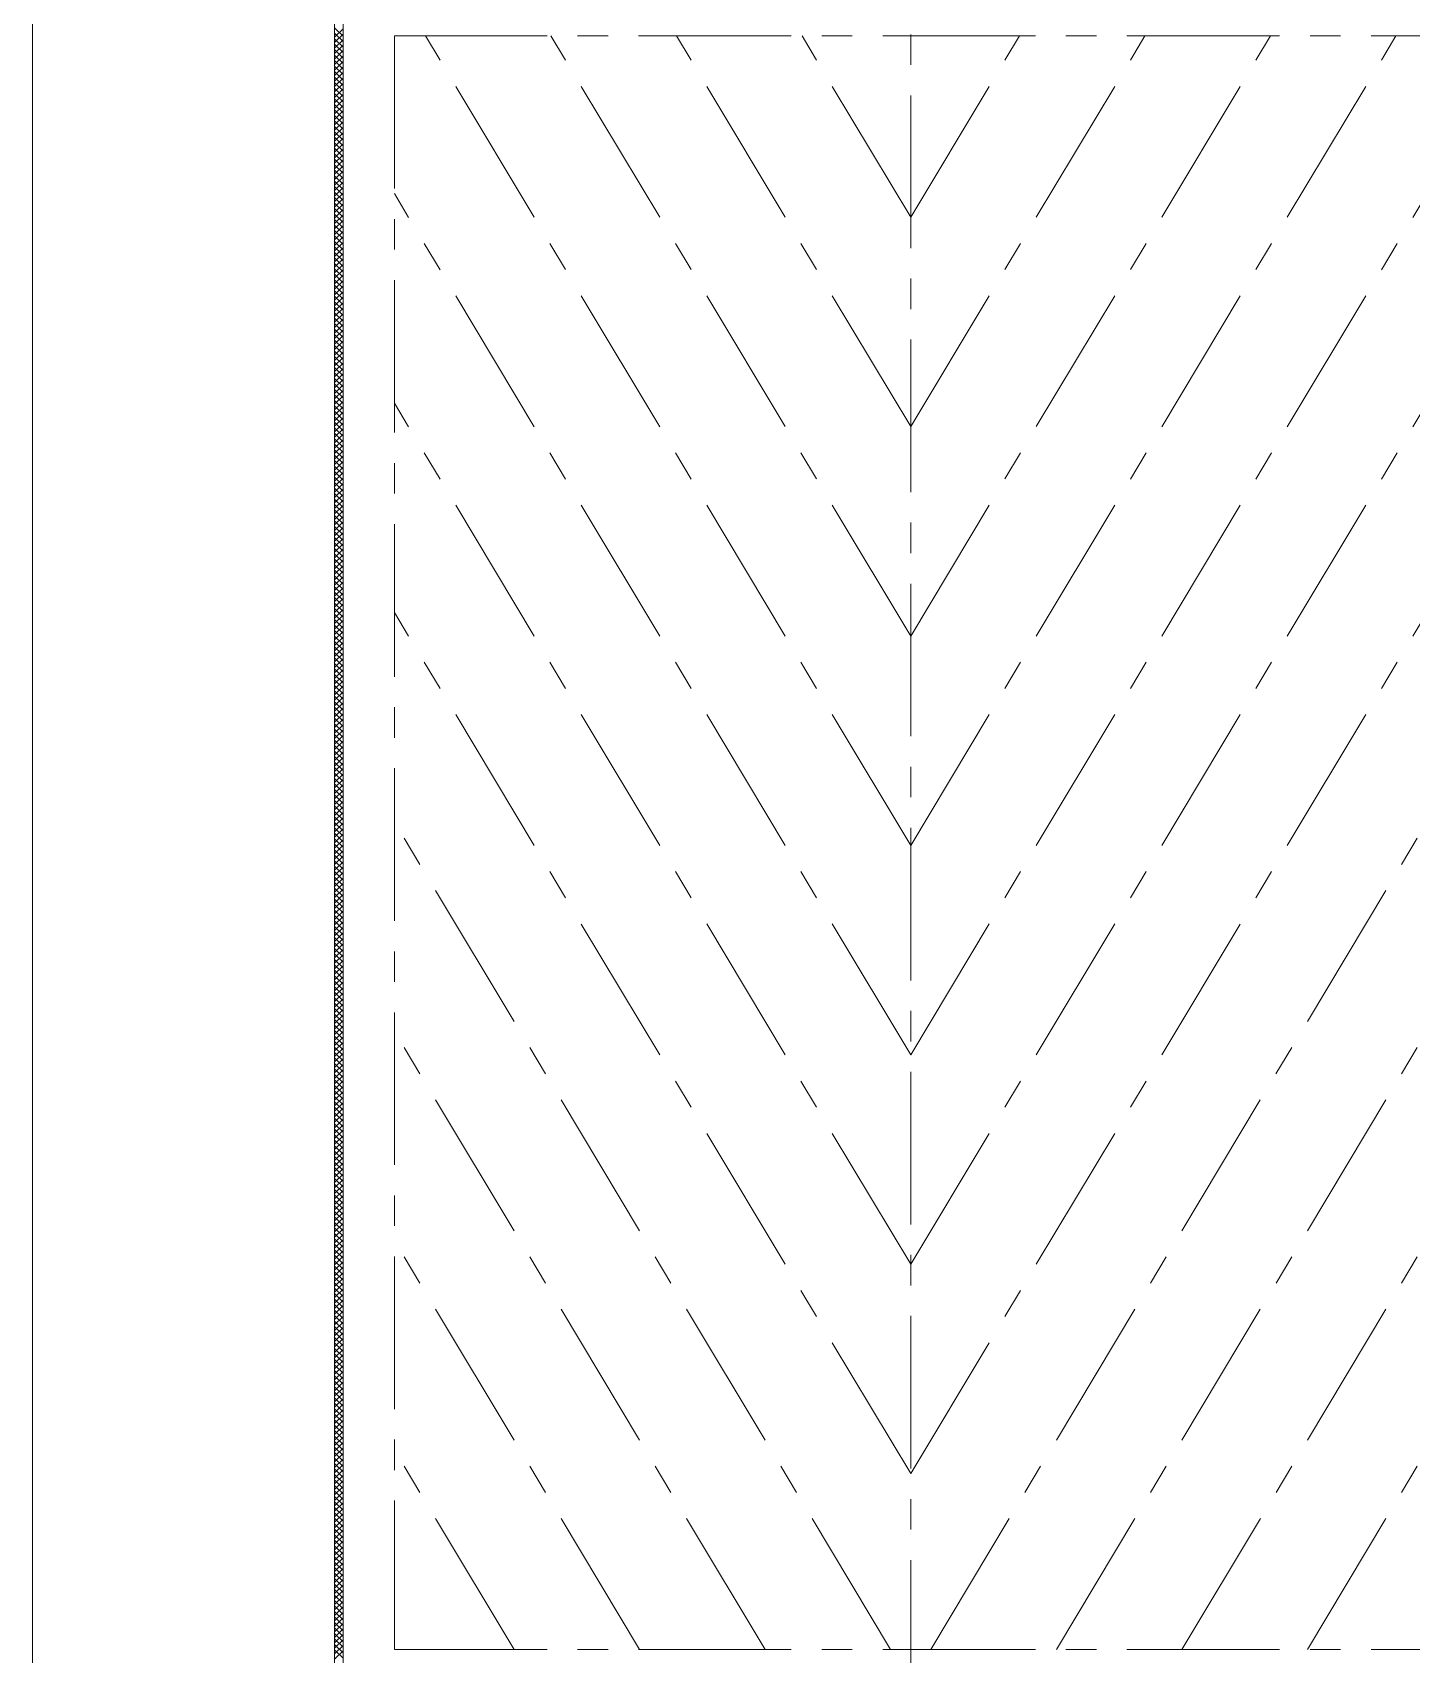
# Model space of a CAD drawing. Header units: millimetres. Extents: x -394 to 6212, y -2458 to 809.
# Drawn here: x 2838.54 to 2861.13, y -1869.96 to -1843.38 of the extents above; entities that cross this region are included whole.
import ezdxf

# ---------------------------------------------------------------- set-up
doc = ezdxf.new("R2010")
doc.units = ezdxf.units.MM
doc.linetypes.add('CENTERX2', pattern=[4, 2.5, -0.5, 0.5, -0.5])
for name, color, linetype, lineweight, true_color in [('1', 1, 'Continuous', 18, 0xff0000), ('2', 2, 'Continuous', 18, 0xffff00), ('3', 3, 'CENTERX2', 18, 0x00ff00)]:
    doc.layers.add(name, color=color, linetype=linetype, lineweight=lineweight, true_color=true_color)

msp = doc.modelspace()

# ---------------------------------------------------------------- linework, layer by layer
at = {"layer": '1'}
for p, q in [((2838.5358, -1823.93368), (2838.5358, -1889.18445)), ((2843.48668, -1841.67451), (2843.48668, -1871.47187)), ((2843.62507, -1842.56899), (2843.62507, -1870.54914))]:
    msp.add_line(p, q, dxfattribs=at)
at = {"layer": '2'}
for p, q in [((2843.62507, -1843.43905), (2843.48668, -1843.30066)), ((2843.48668, -1843.45528), (2843.62507, -1843.31689)), ((2843.62507, -1843.52885), (2843.48668, -1843.39046)), ((2843.48668, -1843.54508), (2843.62507, -1843.40669)), ((2843.62507, -1843.61865), (2843.48668, -1843.48026)), ((2843.48668, -1843.63488), (2843.62507, -1843.49649)), ((2843.62507, -1843.70845), (2843.48668, -1843.57006)), ((2843.48668, -1843.72468), (2843.62507, -1843.58629)), ((2843.62507, -1843.79826), (2843.48668, -1843.65987)), ((2843.48668, -1843.81449), (2843.62507, -1843.6761)), ((2843.62507, -1843.88806), (2843.48668, -1843.74967)), ((2843.48668, -1843.90429), (2843.62507, -1843.7659)), ((2843.62507, -1843.97786), (2843.48668, -1843.83947)), ((2843.48668, -1843.99409), (2843.62507, -1843.8557)), ((2843.62507, -1844.06766), (2843.48668, -1843.92927)), ((2843.48668, -1844.08389), (2843.62507, -1843.9455)), ((2843.62507, -1844.15747), (2843.48668, -1844.01908)), ((2843.48668, -1844.1737), (2843.62507, -1844.03531)), ((2843.62507, -1844.24727), (2843.48668, -1844.10888)), ((2843.48668, -1844.2635), (2843.62507, -1844.12511)), ((2843.62507, -1844.33707), (2843.48668, -1844.19868)), ((2843.48668, -1844.3533), (2843.62507, -1844.21491)), ((2843.62507, -1844.42687), (2843.48668, -1844.28848)), ((2843.48668, -1844.4431), (2843.62507, -1844.30472)), ((2843.62507, -1844.51668), (2843.48668, -1844.37829)), ((2843.48668, -1844.53291), (2843.62507, -1844.39452)), ((2843.62507, -1844.60648), (2843.48668, -1844.46809)), ((2843.48668, -1844.62271), (2843.62507, -1844.48432)), ((2843.62507, -1844.69628), (2843.48668, -1844.55789)), ((2843.48668, -1844.71251), (2843.62507, -1844.57412)), ((2843.62507, -1844.78608), (2843.48668, -1844.64769)), ((2843.48668, -1844.80231), (2843.62507, -1844.66393)), ((2843.62507, -1844.87589), (2843.48668, -1844.7375)), ((2843.48668, -1844.89212), (2843.62507, -1844.75373)), ((2843.62507, -1844.96569), (2843.48668, -1844.8273)), ((2843.48668, -1844.98192), (2843.62507, -1844.84353)), ((2843.62507, -1845.05549), (2843.48668, -1844.9171)), ((2843.48668, -1845.07172), (2843.62507, -1844.93333)), ((2843.62507, -1845.14529), (2843.48668, -1845.0069)), ((2843.48668, -1845.16153), (2843.62507, -1845.02314)), ((2843.62507, -1845.2351), (2843.48668, -1845.09671)), ((2843.48668, -1845.25133), (2843.62507, -1845.11294)), ((2843.62507, -1845.3249), (2843.48668, -1845.18651)), ((2843.48668, -1845.34113), (2843.62507, -1845.20274)), ((2843.62507, -1845.4147), (2843.48668, -1845.27631)), ((2843.48668, -1845.43093), (2843.62507, -1845.29254)), ((2843.62507, -1845.5045), (2843.48668, -1845.36611)), ((2843.48668, -1845.52074), (2843.62507, -1845.38235)), ((2843.62507, -1845.59431), (2843.48668, -1845.45592)), ((2843.48668, -1845.61054), (2843.62507, -1845.47215)), ((2843.62507, -1845.68411), (2843.48668, -1845.54572)), ((2843.48668, -1845.70034), (2843.62507, -1845.56195)), ((2843.62507, -1845.77391), (2843.48668, -1845.63552)), ((2843.48668, -1845.79014), (2843.62507, -1845.65175)), ((2843.62507, -1845.86371), (2843.48668, -1845.72533)), ((2843.48668, -1845.87995), (2843.62507, -1845.74156)), ((2843.62507, -1845.95352), (2843.48668, -1845.81513)), ((2843.48668, -1845.96975), (2843.62507, -1845.83136)), ((2843.62507, -1846.04332), (2843.48668, -1845.90493)), ((2843.48668, -1846.05955), (2843.62507, -1845.92116)), ((2843.62507, -1846.13312), (2843.48668, -1845.99473)), ((2843.48668, -1846.14935), (2843.62507, -1846.01096)), ((2843.62507, -1846.22292), (2843.48668, -1846.08454)), ((2843.48668, -1846.23916), (2843.62507, -1846.10077)), ((2843.62507, -1846.31273), (2843.48668, -1846.17434)), ((2843.48668, -1846.32896), (2843.62507, -1846.19057)), ((2843.62507, -1846.40253), (2843.48668, -1846.26414)), ((2843.48668, -1846.41876), (2843.62507, -1846.28037)), ((2843.62507, -1846.49233), (2843.48668, -1846.35394)), ((2843.48668, -1846.50856), (2843.62507, -1846.37017)), ((2843.62507, -1846.58214), (2843.48668, -1846.44375)), ((2843.48668, -1846.59837), (2843.62507, -1846.45998)), ((2843.62507, -1846.67194), (2843.48668, -1846.53355)), ((2843.48668, -1846.68817), (2843.62507, -1846.54978)), ((2843.62507, -1846.76174), (2843.48668, -1846.62335)), ((2843.48668, -1846.77797), (2843.62507, -1846.63958)), ((2843.62507, -1846.85154), (2843.48668, -1846.71315)), ((2843.48668, -1846.86777), (2843.62507, -1846.72938)), ((2843.62507, -1846.94135), (2843.48668, -1846.80296)), ((2843.48668, -1846.95758), (2843.62507, -1846.81919)), ((2843.62507, -1847.03115), (2843.48668, -1846.89276)), ((2843.48668, -1847.04738), (2843.62507, -1846.90899)), ((2843.62507, -1847.12095), (2843.48668, -1846.98256)), ((2843.48668, -1847.13718), (2843.62507, -1846.99879)), ((2843.62507, -1847.21075), (2843.48668, -1847.07236)), ((2843.48668, -1847.22698), (2843.62507, -1847.08859)), ((2843.62507, -1847.30056), (2843.48668, -1847.16217)), ((2843.48668, -1847.31679), (2843.62507, -1847.1784)), ((2843.62507, -1847.39036), (2843.48668, -1847.25197)), ((2843.48668, -1847.40659), (2843.62507, -1847.2682)), ((2843.62507, -1847.48016), (2843.48668, -1847.34177)), ((2843.48668, -1847.49639), (2843.62507, -1847.358)), ((2843.62507, -1847.56996), (2843.48668, -1847.43157)), ((2843.48668, -1847.58619), (2843.62507, -1847.4478)), ((2843.62507, -1847.65977), (2843.48668, -1847.52138)), ((2843.48668, -1847.676), (2843.62507, -1847.53761)), ((2843.62507, -1847.74957), (2843.48668, -1847.61118)), ((2843.48668, -1847.7658), (2843.62507, -1847.62741)), ((2843.62507, -1847.83937), (2843.48668, -1847.70098)), ((2843.48668, -1847.8556), (2843.62507, -1847.71721)), ((2843.62507, -1847.92917), (2843.48668, -1847.79078)), ((2843.48668, -1847.9454), (2843.62507, -1847.80702)), ((2843.62507, -1848.01898), (2843.48668, -1847.88059)), ((2843.48668, -1848.03521), (2843.62507, -1847.89682)), ((2843.62507, -1848.10878), (2843.48668, -1847.97039)), ((2843.48668, -1848.12501), (2843.62507, -1847.98662)), ((2843.62507, -1848.19858), (2843.48668, -1848.06019)), ((2843.48668, -1848.21481), (2843.62507, -1848.07642)), ((2843.62507, -1848.28838), (2843.48668, -1848.14999)), ((2843.48668, -1848.30461), (2843.62507, -1848.16623)), ((2843.62507, -1848.37819), (2843.48668, -1848.2398)), ((2843.48668, -1848.39442), (2843.62507, -1848.25603)), ((2843.62507, -1848.46799), (2843.48668, -1848.3296)), ((2843.48668, -1848.48422), (2843.62507, -1848.34583)), ((2843.62507, -1848.55779), (2843.48668, -1848.4194)), ((2843.48668, -1848.57402), (2843.62507, -1848.43563)), ((2843.62507, -1848.64759), (2843.48668, -1848.5092)), ((2843.48668, -1848.66383), (2843.62507, -1848.52544)), ((2843.62507, -1848.7374), (2843.48668, -1848.59901)), ((2843.48668, -1848.75363), (2843.62507, -1848.61524)), ((2843.62507, -1848.8272), (2843.48668, -1848.68881)), ((2843.48668, -1848.84343), (2843.62507, -1848.70504)), ((2843.62507, -1848.917), (2843.48668, -1848.77861)), ((2843.48668, -1848.93323), (2843.62507, -1848.79484)), ((2843.62507, -1849.0068), (2843.48668, -1848.86841)), ((2843.48668, -1849.02304), (2843.62507, -1848.88465)), ((2843.62507, -1849.09661), (2843.48668, -1848.95822)), ((2843.48668, -1849.11284), (2843.62507, -1848.97445)), ((2843.62507, -1849.18641), (2843.48668, -1849.04802)), ((2843.48668, -1849.20264), (2843.62507, -1849.06425)), ((2843.62507, -1849.27621), (2843.48668, -1849.13782)), ((2843.48668, -1849.29244), (2843.62507, -1849.15405)), ((2843.62507, -1849.36601), (2843.48668, -1849.22763)), ((2843.48668, -1849.38225), (2843.62507, -1849.24386)), ((2843.62507, -1849.45582), (2843.48668, -1849.31743)), ((2843.48668, -1849.47205), (2843.62507, -1849.33366)), ((2843.62507, -1849.54562), (2843.48668, -1849.40723)), ((2843.48668, -1849.56185), (2843.62507, -1849.42346)), ((2843.62507, -1849.63542), (2843.48668, -1849.49703)), ((2843.48668, -1849.65165), (2843.62507, -1849.51326)), ((2843.62507, -1849.72522), (2843.48668, -1849.58684)), ((2843.48668, -1849.74146), (2843.62507, -1849.60307)), ((2843.62507, -1849.81503), (2843.48668, -1849.67664)), ((2843.48668, -1849.83126), (2843.62507, -1849.69287)), ((2843.62507, -1849.90483), (2843.48668, -1849.76644)), ((2843.48668, -1849.92106), (2843.62507, -1849.78267)), ((2843.62507, -1849.99463), (2843.48668, -1849.85624)), ((2843.48668, -1850.01086), (2843.62507, -1849.87247)), ((2843.62507, -1850.08444), (2843.48668, -1849.94605)), ((2843.48668, -1850.10067), (2843.62507, -1849.96228)), ((2843.62507, -1850.17424), (2843.48668, -1850.03585)), ((2843.48668, -1850.19047), (2843.62507, -1850.05208)), ((2843.62507, -1850.26404), (2843.48668, -1850.12565)), ((2843.48668, -1850.28027), (2843.62507, -1850.14188)), ((2843.62507, -1850.35384), (2843.48668, -1850.21545)), ((2843.48668, -1850.37007), (2843.62507, -1850.23168)), ((2843.62507, -1850.44365), (2843.48668, -1850.30526)), ((2843.48668, -1850.45988), (2843.62507, -1850.32149)), ((2843.62507, -1850.53345), (2843.48668, -1850.39506)), ((2843.48668, -1850.54968), (2843.62507, -1850.41129)), ((2843.62507, -1850.62325), (2843.48668, -1850.48486)), ((2843.48668, -1850.63948), (2843.62507, -1850.50109)), ((2843.62507, -1850.71305), (2843.48668, -1850.57466)), ((2843.48668, -1850.72928), (2843.62507, -1850.59089)), ((2843.62507, -1850.80286), (2843.48668, -1850.66447)), ((2843.48668, -1850.81909), (2843.62507, -1850.6807)), ((2843.62507, -1850.89266), (2843.48668, -1850.75427)), ((2843.48668, -1850.90889), (2843.62507, -1850.7705)), ((2843.62507, -1850.98246), (2843.48668, -1850.84407)), ((2843.48668, -1850.99869), (2843.62507, -1850.8603)), ((2843.62507, -1851.07226), (2843.48668, -1850.93387)), ((2843.48668, -1851.08849), (2843.62507, -1850.9501)), ((2843.62507, -1851.16207), (2843.48668, -1851.02368)), ((2843.48668, -1851.1783), (2843.62507, -1851.03991)), ((2843.62507, -1851.25187), (2843.48668, -1851.11348)), ((2843.48668, -1851.2681), (2843.62507, -1851.12971)), ((2843.62507, -1851.34167), (2843.48668, -1851.20328)), ((2843.48668, -1851.3579), (2843.62507, -1851.21951)), ((2843.62507, -1851.43147), (2843.48668, -1851.29308)), ((2843.48668, -1851.4477), (2843.62507, -1851.30931)), ((2843.62507, -1851.52128), (2843.48668, -1851.38289)), ((2843.48668, -1851.53751), (2843.62507, -1851.39912)), ((2843.62507, -1851.61108), (2843.48668, -1851.47269)), ((2843.48668, -1851.62731), (2843.62507, -1851.48892)), ((2843.62507, -1851.70088), (2843.48668, -1851.56249)), ((2843.48668, -1851.71711), (2843.62507, -1851.57872)), ((2843.62507, -1851.79068), (2843.48668, -1851.65229)), ((2843.48668, -1851.80691), (2843.62507, -1851.66853)), ((2843.62507, -1851.88049), (2843.48668, -1851.7421)), ((2843.48668, -1851.89672), (2843.62507, -1851.75833)), ((2843.62507, -1851.97029), (2843.48668, -1851.8319)), ((2843.48668, -1851.98652), (2843.62507, -1851.84813)), ((2843.62507, -1852.06009), (2843.48668, -1851.9217)), ((2843.48668, -1852.07632), (2843.62507, -1851.93793)), ((2843.62507, -1852.14989), (2843.48668, -1852.0115)), ((2843.48668, -1852.16612), (2843.62507, -1852.02774)), ((2843.62507, -1852.2397), (2843.48668, -1852.10131)), ((2843.48668, -1852.25593), (2843.62507, -1852.11754)), ((2843.62507, -1852.3295), (2843.48668, -1852.19111)), ((2843.48668, -1852.34573), (2843.62507, -1852.20734)), ((2843.62507, -1852.4193), (2843.48668, -1852.28091)), ((2843.48668, -1852.43553), (2843.62507, -1852.29714)), ((2843.62507, -1852.5091), (2843.48668, -1852.37071)), ((2843.48668, -1852.52534), (2843.62507, -1852.38695)), ((2843.62507, -1852.59891), (2843.48668, -1852.46052)), ((2843.48668, -1852.61514), (2843.62507, -1852.47675)), ((2843.62507, -1852.68871), (2843.48668, -1852.55032)), ((2843.48668, -1852.70494), (2843.62507, -1852.56655)), ((2843.62507, -1852.77851), (2843.48668, -1852.64012)), ((2843.48668, -1852.79474), (2843.62507, -1852.65635)), ((2843.62507, -1852.86831), (2843.48668, -1852.72992)), ((2843.48668, -1852.88455), (2843.62507, -1852.74616)), ((2843.62507, -1852.95812), (2843.48668, -1852.81973)), ((2843.48668, -1852.97435), (2843.62507, -1852.83596)), ((2843.62507, -1853.04792), (2843.48668, -1852.90953)), ((2843.48668, -1853.06415), (2843.62507, -1852.92576)), ((2843.62507, -1853.13772), (2843.48668, -1852.99933)), ((2843.48668, -1853.15395), (2843.62507, -1853.01556)), ((2843.62507, -1853.22752), (2843.48668, -1853.08914)), ((2843.48668, -1853.24376), (2843.62507, -1853.10537)), ((2843.62507, -1853.31733), (2843.48668, -1853.17894)), ((2843.48668, -1853.33356), (2843.62507, -1853.19517)), ((2843.62507, -1853.40713), (2843.48668, -1853.26874)), ((2843.48668, -1853.42336), (2843.62507, -1853.28497)), ((2843.62507, -1853.49693), (2843.48668, -1853.35854)), ((2843.48668, -1853.51316), (2843.62507, -1853.37477)), ((2843.62507, -1853.58673), (2843.48668, -1853.44835)), ((2843.48668, -1853.60297), (2843.62507, -1853.46458)), ((2843.62507, -1853.67654), (2843.48668, -1853.53815)), ((2843.48668, -1853.69277), (2843.62507, -1853.55438)), ((2843.62507, -1853.76634), (2843.48668, -1853.62795)), ((2843.48668, -1853.78257), (2843.62507, -1853.64418)), ((2843.62507, -1853.85614), (2843.48668, -1853.71775)), ((2843.48668, -1853.87237), (2843.62507, -1853.73398)), ((2843.62507, -1853.94595), (2843.48668, -1853.80756)), ((2843.48668, -1853.96218), (2843.62507, -1853.82379)), ((2843.62507, -1854.03575), (2843.48668, -1853.89736)), ((2843.48668, -1854.05198), (2843.62507, -1853.91359)), ((2843.62507, -1854.12555), (2843.48668, -1853.98716)), ((2843.48668, -1854.14178), (2843.62507, -1854.00339)), ((2843.62507, -1854.21535), (2843.48668, -1854.07696)), ((2843.48668, -1854.23158), (2843.62507, -1854.09319)), ((2843.62507, -1854.30516), (2843.48668, -1854.16677)), ((2843.48668, -1854.32139), (2843.62507, -1854.183)), ((2843.62507, -1854.39496), (2843.48668, -1854.25657)), ((2843.48668, -1854.41119), (2843.62507, -1854.2728)), ((2843.62507, -1854.48476), (2843.48668, -1854.34637)), ((2843.48668, -1854.50099), (2843.62507, -1854.3626)), ((2843.62507, -1854.57456), (2843.48668, -1854.43617)), ((2843.48668, -1854.59079), (2843.62507, -1854.4524)), ((2843.62507, -1854.66437), (2843.48668, -1854.52598)), ((2843.48668, -1854.6806), (2843.62507, -1854.54221)), ((2843.62507, -1854.75417), (2843.48668, -1854.61578)), ((2843.48668, -1854.7704), (2843.62507, -1854.63201)), ((2843.62507, -1854.84397), (2843.48668, -1854.70558)), ((2843.48668, -1854.8602), (2843.62507, -1854.72181)), ((2843.62507, -1854.93377), (2843.48668, -1854.79538)), ((2843.48668, -1854.95), (2843.62507, -1854.81161)), ((2843.62507, -1855.02358), (2843.48668, -1854.88519)), ((2843.48668, -1855.03981), (2843.62507, -1854.90142)), ((2843.62507, -1855.11338), (2843.48668, -1854.97499)), ((2843.48668, -1855.12961), (2843.62507, -1854.99122)), ((2843.62507, -1855.20318), (2843.48668, -1855.06479)), ((2843.48668, -1855.21941), (2843.62507, -1855.08102)), ((2843.62507, -1855.29298), (2843.48668, -1855.15459)), ((2843.48668, -1855.30921), (2843.62507, -1855.17083)), ((2843.62507, -1855.38279), (2843.48668, -1855.2444)), ((2843.48668, -1855.39902), (2843.62507, -1855.26063)), ((2843.62507, -1855.47259), (2843.48668, -1855.3342)), ((2843.48668, -1855.48882), (2843.62507, -1855.35043)), ((2843.62507, -1855.56239), (2843.48668, -1855.424)), ((2843.48668, -1855.57862), (2843.62507, -1855.44023)), ((2843.62507, -1855.65219), (2843.48668, -1855.5138)), ((2843.48668, -1855.66842), (2843.62507, -1855.53004)), ((2843.62507, -1855.742), (2843.48668, -1855.60361)), ((2843.48668, -1855.75823), (2843.62507, -1855.61984)), ((2843.62507, -1855.8318), (2843.48668, -1855.69341)), ((2843.48668, -1855.84803), (2843.62507, -1855.70964)), ((2843.62507, -1855.9216), (2843.48668, -1855.78321)), ((2843.48668, -1855.93783), (2843.62507, -1855.79944)), ((2843.62507, -1856.0114), (2843.48668, -1855.87301)), ((2843.48668, -1856.02764), (2843.62507, -1855.88925)), ((2843.62507, -1856.10121), (2843.48668, -1855.96282)), ((2843.48668, -1856.11744), (2843.62507, -1855.97905)), ((2843.62507, -1856.19101), (2843.48668, -1856.05262)), ((2843.48668, -1856.20724), (2843.62507, -1856.06885)), ((2843.62507, -1856.28081), (2843.48668, -1856.14242)), ((2843.48668, -1856.29704), (2843.62507, -1856.15865)), ((2843.62507, -1856.37061), (2843.48668, -1856.23222)), ((2843.48668, -1856.38685), (2843.62507, -1856.24846)), ((2843.62507, -1856.46042), (2843.48668, -1856.32203)), ((2843.48668, -1856.47665), (2843.62507, -1856.33826)), ((2843.62507, -1856.55022), (2843.48668, -1856.41183)), ((2843.48668, -1856.56645), (2843.62507, -1856.42806)), ((2843.62507, -1856.64002), (2843.48668, -1856.50163)), ((2843.48668, -1856.65625), (2843.62507, -1856.51786)), ((2843.62507, -1856.72982), (2843.48668, -1856.59144)), ((2843.48668, -1856.74606), (2843.62507, -1856.60767)), ((2843.62507, -1856.81963), (2843.48668, -1856.68124)), ((2843.48668, -1856.83586), (2843.62507, -1856.69747)), ((2843.62507, -1856.90943), (2843.48668, -1856.77104)), ((2843.48668, -1856.92566), (2843.62507, -1856.78727)), ((2843.62507, -1856.99923), (2843.48668, -1856.86084)), ((2843.48668, -1857.01546), (2843.62507, -1856.87707)), ((2843.62507, -1857.08903), (2843.48668, -1856.95065)), ((2843.48668, -1857.10527), (2843.62507, -1856.96688)), ((2843.62507, -1857.17884), (2843.48668, -1857.04045)), ((2843.48668, -1857.19507), (2843.62507, -1857.05668)), ((2843.62507, -1857.26864), (2843.48668, -1857.13025)), ((2843.48668, -1857.28487), (2843.62507, -1857.14648)), ((2843.62507, -1857.35844), (2843.48668, -1857.22005)), ((2843.48668, -1857.37467), (2843.62507, -1857.23628)), ((2843.62507, -1857.44825), (2843.48668, -1857.30986)), ((2843.48668, -1857.46448), (2843.62507, -1857.32609)), ((2843.62507, -1857.53805), (2843.48668, -1857.39966)), ((2843.48668, -1857.55428), (2843.62507, -1857.41589)), ((2843.62507, -1857.62785), (2843.48668, -1857.48946)), ((2843.48668, -1857.64408), (2843.62507, -1857.50569)), ((2843.62507, -1857.71765), (2843.48668, -1857.57926)), ((2843.48668, -1857.73388), (2843.62507, -1857.59549)), ((2843.62507, -1857.80746), (2843.48668, -1857.66907)), ((2843.48668, -1857.82369), (2843.62507, -1857.6853)), ((2843.62507, -1857.89726), (2843.48668, -1857.75887)), ((2843.48668, -1857.91349), (2843.62507, -1857.7751)), ((2843.62507, -1857.98706), (2843.48668, -1857.84867)), ((2843.48668, -1858.00329), (2843.62507, -1857.8649)), ((2843.62507, -1858.07686), (2843.48668, -1857.93847)), ((2843.48668, -1858.09309), (2843.62507, -1857.9547)), ((2843.62507, -1858.16667), (2843.48668, -1858.02828)), ((2843.48668, -1858.1829), (2843.62507, -1858.04451)), ((2843.62507, -1858.25647), (2843.48668, -1858.11808)), ((2843.48668, -1858.2727), (2843.62507, -1858.13431)), ((2843.62507, -1858.34627), (2843.48668, -1858.20788)), ((2843.48668, -1858.3625), (2843.62507, -1858.22411)), ((2843.62507, -1858.43607), (2843.48668, -1858.29768)), ((2843.48668, -1858.4523), (2843.62507, -1858.31391)), ((2843.62507, -1858.52588), (2843.48668, -1858.38749)), ((2843.48668, -1858.54211), (2843.62507, -1858.40372)), ((2843.62507, -1858.61568), (2843.48668, -1858.47729)), ((2843.48668, -1858.63191), (2843.62507, -1858.49352)), ((2843.62507, -1858.70548), (2843.48668, -1858.56709)), ((2843.48668, -1858.72171), (2843.62507, -1858.58332)), ((2843.62507, -1858.79528), (2843.48668, -1858.65689)), ((2843.48668, -1858.81151), (2843.62507, -1858.67312)), ((2843.62507, -1858.88509), (2843.48668, -1858.7467)), ((2843.48668, -1858.90132), (2843.62507, -1858.76293)), ((2843.62507, -1858.97489), (2843.48668, -1858.8365)), ((2843.48668, -1858.99112), (2843.62507, -1858.85273)), ((2843.62507, -1859.06469), (2843.48668, -1858.9263)), ((2843.48668, -1859.08092), (2843.62507, -1858.94253)), ((2843.62507, -1859.15449), (2843.48668, -1859.0161)), ((2843.48668, -1859.17072), (2843.62507, -1859.03234)), ((2843.62507, -1859.2443), (2843.48668, -1859.10591)), ((2843.48668, -1859.26053), (2843.62507, -1859.12214)), ((2843.62507, -1859.3341), (2843.48668, -1859.19571)), ((2843.48668, -1859.35033), (2843.62507, -1859.21194)), ((2843.62507, -1859.4239), (2843.48668, -1859.28551)), ((2843.48668, -1859.44013), (2843.62507, -1859.30174)), ((2843.62507, -1859.5137), (2843.48668, -1859.37531)), ((2843.48668, -1859.52993), (2843.62507, -1859.39155)), ((2843.62507, -1859.60351), (2843.48668, -1859.46512)), ((2843.48668, -1859.61974), (2843.62507, -1859.48135)), ((2843.62507, -1859.69331), (2843.48668, -1859.55492)), ((2843.48668, -1859.70954), (2843.62507, -1859.57115)), ((2843.62507, -1859.78311), (2843.48668, -1859.64472)), ((2843.48668, -1859.79934), (2843.62507, -1859.66095)), ((2843.62507, -1859.87291), (2843.48668, -1859.73452)), ((2843.48668, -1859.88915), (2843.62507, -1859.75076)), ((2843.62507, -1859.96272), (2843.48668, -1859.82433)), ((2843.48668, -1859.97895), (2843.62507, -1859.84056)), ((2843.62507, -1860.05252), (2843.48668, -1859.91413)), ((2843.48668, -1860.06875), (2843.62507, -1859.93036)), ((2843.62507, -1860.14232), (2843.48668, -1860.00393)), ((2843.48668, -1860.15855), (2843.62507, -1860.02016)), ((2843.62507, -1860.23212), (2843.48668, -1860.09373)), ((2843.48668, -1860.24836), (2843.62507, -1860.10997)), ((2843.62507, -1860.32193), (2843.48668, -1860.18354)), ((2843.48668, -1860.33816), (2843.62507, -1860.19977)), ((2843.62507, -1860.41173), (2843.48668, -1860.27334)), ((2843.48668, -1860.42796), (2843.62507, -1860.28957)), ((2843.62507, -1860.50153), (2843.48668, -1860.36314)), ((2843.48668, -1860.51776), (2843.62507, -1860.37937)), ((2843.62507, -1860.59133), (2843.48668, -1860.45295)), ((2843.48668, -1860.60757), (2843.62507, -1860.46918)), ((2843.62507, -1860.68114), (2843.48668, -1860.54275)), ((2843.48668, -1860.69737), (2843.62507, -1860.55898)), ((2843.62507, -1860.77094), (2843.48668, -1860.63255)), ((2843.48668, -1860.78717), (2843.62507, -1860.64878)), ((2843.62507, -1860.86074), (2843.48668, -1860.72235)), ((2843.48668, -1860.87697), (2843.62507, -1860.73858)), ((2843.62507, -1860.95054), (2843.48668, -1860.81216)), ((2843.48668, -1860.96678), (2843.62507, -1860.82839)), ((2843.62507, -1861.04035), (2843.48668, -1860.90196)), ((2843.48668, -1861.05658), (2843.62507, -1860.91819)), ((2843.62507, -1861.13015), (2843.48668, -1860.99176)), ((2843.48668, -1861.14638), (2843.62507, -1861.00799)), ((2843.62507, -1861.21995), (2843.48668, -1861.08156)), ((2843.48668, -1861.23618), (2843.62507, -1861.09779)), ((2843.62507, -1861.30976), (2843.48668, -1861.17137)), ((2843.48668, -1861.32599), (2843.62507, -1861.1876)), ((2843.62507, -1861.39956), (2843.48668, -1861.26117)), ((2843.48668, -1861.41579), (2843.62507, -1861.2774)), ((2843.62507, -1861.48936), (2843.48668, -1861.35097)), ((2843.48668, -1861.50559), (2843.62507, -1861.3672)), ((2843.62507, -1861.57916), (2843.48668, -1861.44077)), ((2843.48668, -1861.59539), (2843.62507, -1861.457)), ((2843.62507, -1861.66897), (2843.48668, -1861.53058)), ((2843.48668, -1861.6852), (2843.62507, -1861.54681)), ((2843.62507, -1861.75877), (2843.48668, -1861.62038)), ((2843.48668, -1861.775), (2843.62507, -1861.63661)), ((2843.62507, -1861.84857), (2843.48668, -1861.71018)), ((2843.48668, -1861.8648), (2843.62507, -1861.72641)), ((2843.62507, -1861.93837), (2843.48668, -1861.79998)), ((2843.48668, -1861.9546), (2843.62507, -1861.81621)), ((2843.62507, -1862.02818), (2843.48668, -1861.88979)), ((2843.48668, -1862.04441), (2843.62507, -1861.90602)), ((2843.62507, -1862.11798), (2843.48668, -1861.97959)), ((2843.48668, -1862.13421), (2843.62507, -1861.99582)), ((2843.62507, -1862.20778), (2843.48668, -1862.06939)), ((2843.48668, -1862.22401), (2843.62507, -1862.08562)), ((2843.62507, -1862.29758), (2843.48668, -1862.15919)), ((2843.48668, -1862.31381), (2843.62507, -1862.17542)), ((2843.62507, -1862.38739), (2843.48668, -1862.249)), ((2843.48668, -1862.40362), (2843.62507, -1862.26523)), ((2843.62507, -1862.47719), (2843.48668, -1862.3388)), ((2843.48668, -1862.49342), (2843.62507, -1862.35503)), ((2843.62507, -1862.56699), (2843.48668, -1862.4286)), ((2843.48668, -1862.58322), (2843.62507, -1862.44483)), ((2843.62507, -1862.65679), (2843.48668, -1862.5184)), ((2843.48668, -1862.67302), (2843.62507, -1862.53464)), ((2843.62507, -1862.7466), (2843.48668, -1862.60821)), ((2843.48668, -1862.76283), (2843.62507, -1862.62444)), ((2843.62507, -1862.8364), (2843.48668, -1862.69801)), ((2843.48668, -1862.85263), (2843.62507, -1862.71424)), ((2843.62507, -1862.9262), (2843.48668, -1862.78781)), ((2843.48668, -1862.94243), (2843.62507, -1862.80404)), ((2843.62507, -1863.016), (2843.48668, -1862.87761)), ((2843.48668, -1863.03223), (2843.62507, -1862.89385)), ((2843.62507, -1863.10581), (2843.48668, -1862.96742)), ((2843.48668, -1863.12204), (2843.62507, -1862.98365)), ((2843.62507, -1863.19561), (2843.48668, -1863.05722)), ((2843.48668, -1863.21184), (2843.62507, -1863.07345)), ((2843.62507, -1863.28541), (2843.48668, -1863.14702)), ((2843.48668, -1863.30164), (2843.62507, -1863.16325)), ((2843.62507, -1863.37521), (2843.48668, -1863.23682)), ((2843.48668, -1863.39145), (2843.62507, -1863.25306)), ((2843.62507, -1863.46502), (2843.48668, -1863.32663)), ((2843.48668, -1863.48125), (2843.62507, -1863.34286)), ((2843.62507, -1863.55482), (2843.48668, -1863.41643)), ((2843.48668, -1863.57105), (2843.62507, -1863.43266)), ((2843.62507, -1863.64462), (2843.48668, -1863.50623)), ((2843.48668, -1863.66085), (2843.62507, -1863.52246)), ((2843.62507, -1863.73442), (2843.48668, -1863.59603)), ((2843.48668, -1863.75066), (2843.62507, -1863.61227)), ((2843.62507, -1863.82423), (2843.48668, -1863.68584)), ((2843.48668, -1863.84046), (2843.62507, -1863.70207)), ((2843.62507, -1863.91403), (2843.48668, -1863.77564)), ((2843.48668, -1863.93026), (2843.62507, -1863.79187)), ((2843.62507, -1864.00383), (2843.48668, -1863.86544)), ((2843.48668, -1864.02006), (2843.62507, -1863.88167)), ((2843.62507, -1864.09363), (2843.48668, -1863.95525)), ((2843.48668, -1864.10987), (2843.62507, -1863.97148)), ((2843.62507, -1864.18344), (2843.48668, -1864.04505)), ((2843.48668, -1864.19967), (2843.62507, -1864.06128)), ((2843.62507, -1864.27324), (2843.48668, -1864.13485)), ((2843.48668, -1864.28947), (2843.62507, -1864.15108)), ((2843.62507, -1864.36304), (2843.48668, -1864.22465)), ((2843.48668, -1864.37927), (2843.62507, -1864.24088)), ((2843.62507, -1864.45284), (2843.48668, -1864.31446)), ((2843.48668, -1864.46908), (2843.62507, -1864.33069)), ((2843.62507, -1864.54265), (2843.48668, -1864.40426)), ((2843.48668, -1864.55888), (2843.62507, -1864.42049)), ((2843.62507, -1864.63245), (2843.48668, -1864.49406)), ((2843.48668, -1864.64868), (2843.62507, -1864.51029)), ((2843.62507, -1864.72225), (2843.48668, -1864.58386)), ((2843.48668, -1864.73848), (2843.62507, -1864.60009)), ((2843.62507, -1864.81206), (2843.48668, -1864.67367)), ((2843.48668, -1864.82829), (2843.62507, -1864.6899)), ((2843.62507, -1864.90186), (2843.48668, -1864.76347)), ((2843.48668, -1864.91809), (2843.62507, -1864.7797)), ((2843.62507, -1864.99166), (2843.48668, -1864.85327)), ((2843.48668, -1865.00789), (2843.62507, -1864.8695)), ((2843.62507, -1865.08146), (2843.48668, -1864.94307)), ((2843.48668, -1865.09769), (2843.62507, -1864.9593)), ((2843.62507, -1865.17127), (2843.48668, -1865.03288)), ((2843.48668, -1865.1875), (2843.62507, -1865.04911)), ((2843.62507, -1865.26107), (2843.48668, -1865.12268)), ((2843.48668, -1865.2773), (2843.62507, -1865.13891)), ((2843.62507, -1865.35087), (2843.48668, -1865.21248)), ((2843.48668, -1865.3671), (2843.62507, -1865.22871)), ((2843.62507, -1865.44067), (2843.48668, -1865.30228)), ((2843.48668, -1865.4569), (2843.62507, -1865.31851)), ((2843.62507, -1865.53048), (2843.48668, -1865.39209)), ((2843.48668, -1865.54671), (2843.62507, -1865.40832)), ((2843.62507, -1865.62028), (2843.48668, -1865.48189)), ((2843.48668, -1865.63651), (2843.62507, -1865.49812)), ((2843.62507, -1865.71008), (2843.48668, -1865.57169)), ((2843.48668, -1865.72631), (2843.62507, -1865.58792)), ((2843.62507, -1865.79988), (2843.48668, -1865.66149)), ((2843.48668, -1865.81611), (2843.62507, -1865.67772)), ((2843.62507, -1865.88969), (2843.48668, -1865.7513)), ((2843.48668, -1865.90592), (2843.62507, -1865.76753)), ((2843.62507, -1865.97949), (2843.48668, -1865.8411)), ((2843.48668, -1865.99572), (2843.62507, -1865.85733)), ((2843.62507, -1866.06929), (2843.48668, -1865.9309)), ((2843.48668, -1866.08552), (2843.62507, -1865.94713)), ((2843.62507, -1866.15909), (2843.48668, -1866.0207)), ((2843.48668, -1866.17532), (2843.62507, -1866.03693)), ((2843.62507, -1866.2489), (2843.48668, -1866.11051)), ((2843.48668, -1866.26513), (2843.62507, -1866.12674)), ((2843.62507, -1866.3387), (2843.48668, -1866.20031)), ((2843.48668, -1866.35493), (2843.62507, -1866.21654)), ((2843.62507, -1866.4285), (2843.48668, -1866.29011)), ((2843.48668, -1866.44473), (2843.62507, -1866.30634)), ((2843.62507, -1866.5183), (2843.48668, -1866.37991)), ((2843.48668, -1866.53453), (2843.62507, -1866.39615)), ((2843.62507, -1866.60811), (2843.48668, -1866.46972)), ((2843.48668, -1866.62434), (2843.62507, -1866.48595)), ((2843.62507, -1866.69791), (2843.48668, -1866.55952)), ((2843.48668, -1866.71414), (2843.62507, -1866.57575)), ((2843.62507, -1866.78771), (2843.48668, -1866.64932)), ((2843.48668, -1866.80394), (2843.62507, -1866.66555)), ((2843.62507, -1866.87751), (2843.48668, -1866.73912)), ((2843.48668, -1866.89374), (2843.62507, -1866.75536)), ((2843.62507, -1866.96732), (2843.48668, -1866.82893)), ((2843.48668, -1866.98355), (2843.62507, -1866.84516)), ((2843.62507, -1867.05712), (2843.48668, -1866.91873)), ((2843.48668, -1867.07335), (2843.62507, -1866.93496)), ((2843.62507, -1867.14692), (2843.48668, -1867.00853)), ((2843.48668, -1867.16315), (2843.62507, -1867.02476)), ((2843.62507, -1867.23672), (2843.48668, -1867.09833)), ((2843.48668, -1867.25296), (2843.62507, -1867.11457)), ((2843.62507, -1867.32653), (2843.48668, -1867.18814)), ((2843.48668, -1867.34276), (2843.62507, -1867.20437)), ((2843.62507, -1867.41633), (2843.48668, -1867.27794)), ((2843.48668, -1867.43256), (2843.62507, -1867.29417)), ((2843.62507, -1867.50613), (2843.48668, -1867.36774)), ((2843.48668, -1867.52236), (2843.62507, -1867.38397)), ((2843.62507, -1867.59593), (2843.48668, -1867.45755)), ((2843.48668, -1867.61217), (2843.62507, -1867.47378)), ((2843.62507, -1867.68574), (2843.48668, -1867.54735)), ((2843.48668, -1867.70197), (2843.62507, -1867.56358)), ((2843.62507, -1867.77554), (2843.48668, -1867.63715)), ((2843.48668, -1867.79177), (2843.62507, -1867.65338)), ((2843.62507, -1867.86534), (2843.48668, -1867.72695)), ((2843.48668, -1867.88157), (2843.62507, -1867.74318)), ((2843.62507, -1867.95514), (2843.48668, -1867.81676)), ((2843.48668, -1867.97138), (2843.62507, -1867.83299)), ((2843.62507, -1868.04495), (2843.48668, -1867.90656)), ((2843.48668, -1868.06118), (2843.62507, -1867.92279)), ((2843.62507, -1868.13475), (2843.48668, -1867.99636)), ((2843.48668, -1868.15098), (2843.62507, -1868.01259)), ((2843.62507, -1868.22455), (2843.48668, -1868.08616)), ((2843.48668, -1868.24078), (2843.62507, -1868.10239)), ((2843.62507, -1868.31436), (2843.48668, -1868.17597)), ((2843.48668, -1868.33059), (2843.62507, -1868.1922)), ((2843.62507, -1868.40416), (2843.48668, -1868.26577)), ((2843.48668, -1868.42039), (2843.62507, -1868.282)), ((2843.62507, -1868.49396), (2843.48668, -1868.35557)), ((2843.48668, -1868.51019), (2843.62507, -1868.3718)), ((2843.62507, -1868.58376), (2843.48668, -1868.44537)), ((2843.48668, -1868.59999), (2843.62507, -1868.4616)), ((2843.62507, -1868.67357), (2843.48668, -1868.53518)), ((2843.48668, -1868.6898), (2843.62507, -1868.55141)), ((2843.62507, -1868.76337), (2843.48668, -1868.62498)), ((2843.48668, -1868.7796), (2843.62507, -1868.64121)), ((2843.62507, -1868.85317), (2843.48668, -1868.71478)), ((2843.48668, -1868.8694), (2843.62507, -1868.73101)), ((2843.62507, -1868.94297), (2843.48668, -1868.80458)), ((2843.48668, -1868.9592), (2843.62507, -1868.82081)), ((2843.62507, -1869.03278), (2843.48668, -1868.89439)), ((2843.48668, -1869.04901), (2843.62507, -1868.91062)), ((2843.62507, -1869.12258), (2843.48668, -1868.98419)), ((2843.48668, -1869.13881), (2843.62507, -1869.00042)), ((2843.62507, -1869.21238), (2843.48668, -1869.07399)), ((2843.48668, -1869.22861), (2843.62507, -1869.09022)), ((2843.62507, -1869.30218), (2843.48668, -1869.16379)), ((2843.48668, -1869.31841), (2843.62507, -1869.18002)), ((2843.62507, -1869.39199), (2843.48668, -1869.2536)), ((2843.48668, -1869.40822), (2843.62507, -1869.26983)), ((2843.62507, -1869.48179), (2843.48668, -1869.3434)), ((2843.48668, -1869.49802), (2843.62507, -1869.35963)), ((2843.62507, -1869.57159), (2843.48668, -1869.4332)), ((2843.48668, -1869.58782), (2843.62507, -1869.44943)), ((2843.62507, -1869.66139), (2843.48668, -1869.523)), ((2843.48668, -1869.67762), (2843.62507, -1869.53923)), ((2843.62507, -1869.7512), (2843.48668, -1869.61281)), ((2843.48668, -1869.76743), (2843.62507, -1869.62904)), ((2843.62507, -1869.841), (2843.48668, -1869.70261)), ((2843.48668, -1869.85723), (2843.62507, -1869.71884)), ((2843.62507, -1869.9308), (2843.48668, -1869.79241)), ((2843.48668, -1869.94703), (2843.62507, -1869.80864)), ((2843.62507, -1870.0206), (2843.48668, -1869.88221)), ((2843.48668, -1870.03683), (2843.62507, -1869.89845))]:
    msp.add_line(p, q, dxfattribs=at)
at = {"layer": '3'}
for p, q in [((2852.92447, -1870.91112), (2852.92447, -1841.06075)), ((2844.46605, -1843.43585), (2878.3029, -1843.43585)), ((2844.46605, -1843.43585), (2844.46605, -1869.87618)), ((2852.92447, -1856.70015), (2844.97428, -1843.43585)), ((2852.92447, -1853.2688), (2847.03092, -1843.43585)), ((2852.92447, -1849.83745), (2849.08756, -1843.43585)), ((2852.92447, -1846.40609), (2851.1442, -1843.43585)), ((2852.92447, -1846.40609), (2854.70474, -1843.43585)), ((2852.92447, -1849.83745), (2856.76138, -1843.43585)), ((2852.92447, -1853.2688), (2858.81802, -1843.43585)), ((2852.92447, -1856.70015), (2860.87466, -1843.43585)), ((2852.92447, -1860.13151), (2844.46605, -1846.01926)), ((2852.92447, -1860.13151), (2861.38447, -1846.01663)), ((2852.92447, -1863.56287), (2844.46605, -1849.45062)), ((2852.92447, -1863.56287), (2861.38447, -1849.44799)), ((2852.92447, -1866.99423), (2844.46605, -1852.88198)), ((2852.92447, -1866.99423), (2861.38447, -1852.87935)), ((2852.59517, -1869.87618), (2844.46605, -1856.31334)), ((2853.25377, -1869.87618), (2861.38447, -1856.31071)), ((2850.53852, -1869.87618), (2844.46605, -1859.7447)), ((2855.31042, -1869.87618), (2861.38447, -1859.74207)), ((2848.48188, -1869.87618), (2844.46605, -1863.17606)), ((2857.36706, -1869.87618), (2861.38447, -1863.17343)), ((2846.42523, -1869.87618), (2844.46605, -1866.60742)), ((2859.42371, -1869.87618), (2861.38447, -1866.60479)), ((2844.46605, -1869.87618), (2878.3029, -1869.87618))]:
    msp.add_line(p, q, dxfattribs=at)

doc.saveas('drawing.dxf')
